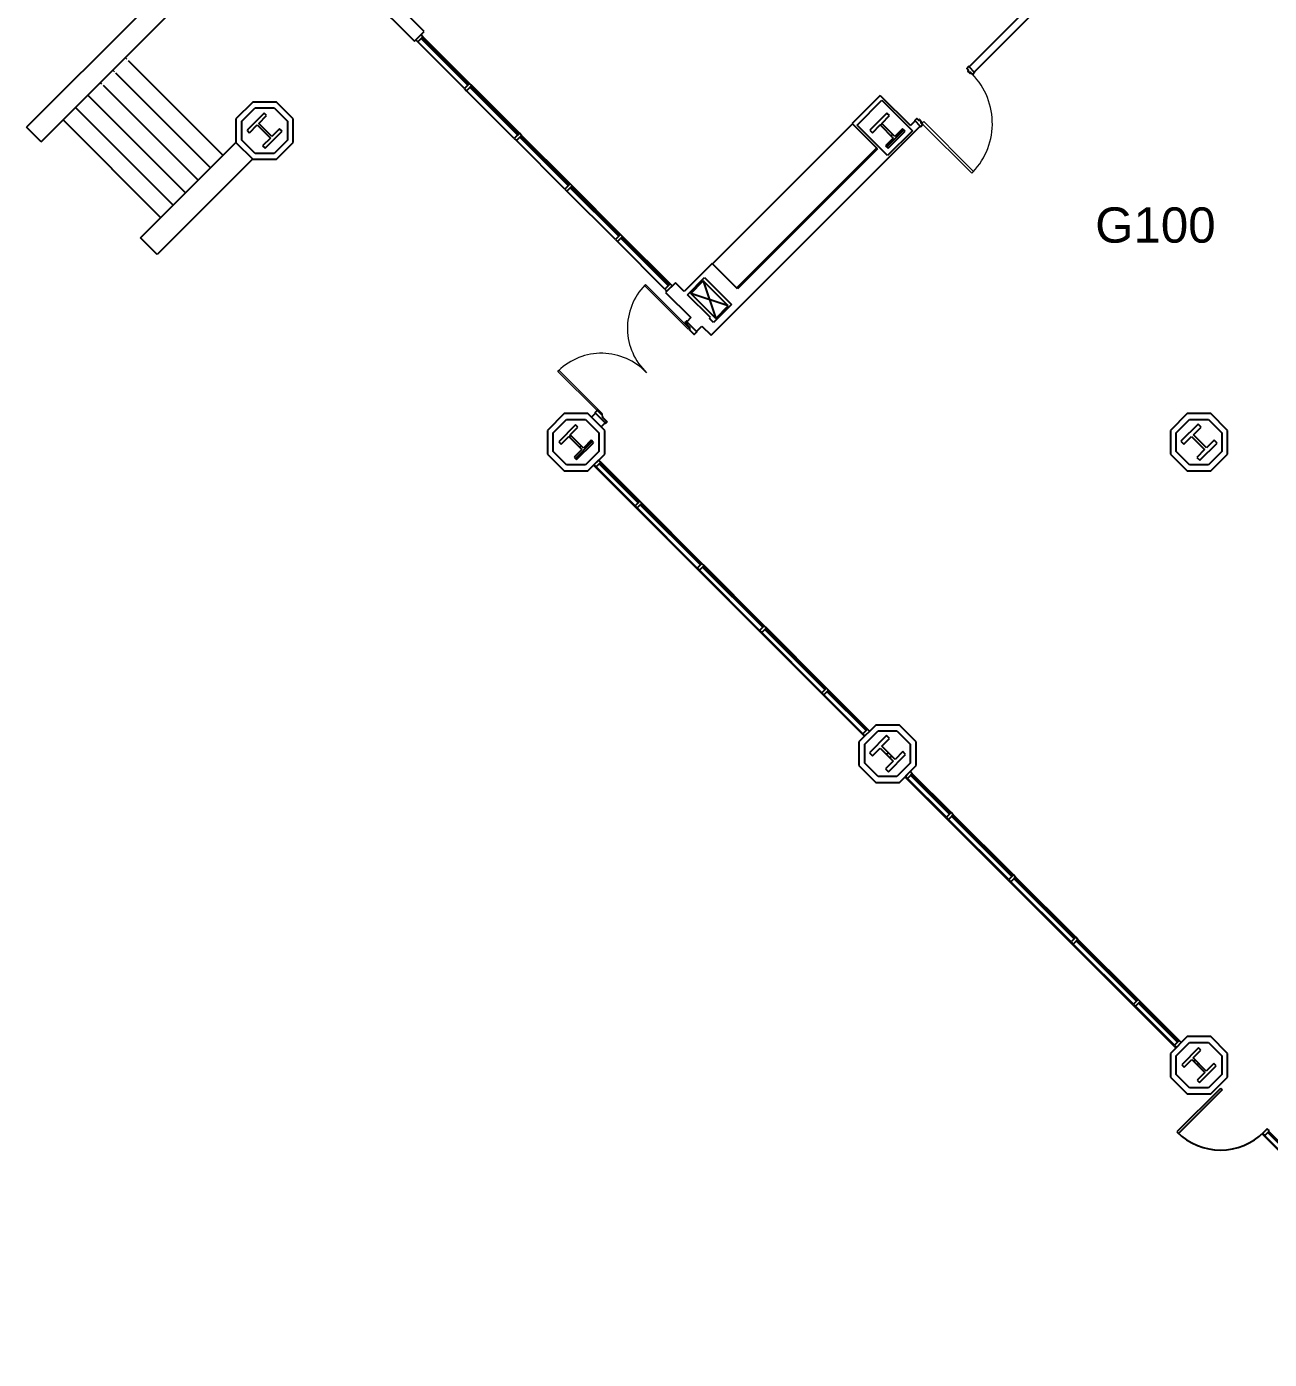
# Model space of a CAD drawing. Header units: inches. Extents: x -115 to 5677, y -261 to 4726.
# Drawn here: x 261 to 1108, y 617 to 1525 of the extents above; entities that cross this region are included whole.
import ezdxf

# ---------------------------------------------------------------- set-up
doc = ezdxf.new("R2010")
doc.units = ezdxf.units.IN
doc.header["$LTSCALE"] = 96
doc.header["$MEASUREMENT"] = 0
for name, color, linetype in [('A-ANNO-ROOM', 4, 'CONTINUOUS'), ('A-COLS', 5, 'CONTINUOUS'), ('A-DOOR', 2, 'CONTINUOUS'), ('A-FLOR-CASE', 3, 'CONTINUOUS'), ('A-FLOR-STRS', 2, 'CONTINUOUS'), ('A-GLAZ', 2, 'CONTINUOUS'), ('A-GLAZ-SILL', 1, 'CONTINUOUS'), ('A-SHAFT', 1, 'CONTINUOUS'), ('A-WALL-FULL', 6, 'CONTINUOUS')]:
    doc.layers.add(name, color=color, linetype=linetype)
doc.layers.add('A-FLOR-STRS-1', color=55, linetype='CONTINUOUS', lineweight=13)
doc.layers.add('A-GLAZ-CWMG-2', color=3, linetype='CONTINUOUS', lineweight=9)
doc.styles.add('ARIAL', font='arial.ttf')

# ---------------------------------------------------------------- blocks, each defined once
blk = doc.blocks.new('Counter Top - 24_ Depth-7348958-ABSWR_AR_GL')
at = {"layer": 'A-FLOR-CASE'}
for p, q in [((87.61, -0.75), (-47.26, -0.75)), ((-47.26, -24), (87.61, -24))]:
    blk.add_line(p, q, dxfattribs=at)

msp = doc.modelspace()

# ---------------------------------------------------------------- hatches: boundary and pattern name
at = {"layer": 'A-COLS'}
h = msp.add_hatch(dxfattribs=at)
h.set_pattern_fill('FP_188', color=256, angle=-135, style=0, pattern_type=2)
h.set_pattern_definition([(45, (-3238.246, -167.171), (-9.503515, 9.503515), []), (45, (-3238.247, -152.77), (-9.503515, 9.503515), [])])
h.paths.add_polyline_path([(847.96, 1441.74), (859.56, 1453.33), (857.81, 1455.08), (852.56, 1449.83), (843.68, 1458.71), (848.93, 1463.96), (847.18, 1465.71), (835.59, 1454.11), (837.33, 1452.37), (842.59, 1457.62), (851.47, 1448.74), (846.21, 1443.48), (846.89, 1442.81)], flags=0)
h = msp.add_hatch(dxfattribs=at)
h.set_pattern_fill('FP_187', color=256, angle=-135, style=0, pattern_type=2)
h.set_pattern_definition([(45, (-3238.246, -167.171), (-9.503515, 9.503515), []), (45, (-3238.247, -152.77), (-9.503515, 9.503515), [])])
h.paths.add_polyline_path([(635.76, 1229.82), (647.21, 1241.27), (645.62, 1242.87), (640.39, 1237.64), (631.49, 1246.54), (636.72, 1251.77), (635.12, 1253.36), (623.67, 1241.91), (625.26, 1240.31), (630.49, 1245.54), (639.39, 1236.65), (634.16, 1231.42)], flags=0)
h = msp.add_hatch(dxfattribs=at)
h.set_pattern_fill('FP_175', color=256, angle=-135, style=0, pattern_type=2)
h.set_pattern_definition([(45, (-3238.246, -167.171), (-9.503515, 9.503515), []), (45, (-3238.247, -152.77), (-9.503515, 9.503515), [])])
h.paths.add_polyline_path([(848.17, 1017.12), (859.91, 1028.86), (857.9, 1030.87), (852.65, 1025.63), (843.74, 1034.54), (848.99, 1039.78), (846.97, 1041.8), (835.23, 1030.06), (837.25, 1028.05), (842.49, 1033.29), (851.4, 1024.38), (846.16, 1019.14)], flags=0)
h = msp.add_hatch(dxfattribs=at)
h.set_pattern_fill('FP_164', color=256, angle=-135, style=0, pattern_type=2)
h.set_pattern_definition([(45, (-3238.246, -167.171), (-9.503515, 9.503515), []), (45, (-3238.247, -152.77), (-9.503515, 9.503515), [])])
h.paths.add_polyline_path([(1060.02, 805.55), (1071.48, 817.01), (1069.88, 818.61), (1064.65, 813.38), (1055.75, 822.27), (1060.98, 827.5), (1059.39, 829.1), (1047.93, 817.65), (1049.53, 816.05), (1054.76, 821.28), (1063.65, 812.38), (1058.42, 807.15)], flags=0)

# ---------------------------------------------------------------- linework, layer by layer
for p, q in [((422.92, 1465.71), (411.32, 1454.11)), ((419.41, 1458.71), (424.67, 1463.96)), ((424.67, 1463.96), (422.92, 1465.71)), ((847.18, 1465.71), (835.59, 1454.11)), ((843.68, 1458.71), (848.93, 1463.96)), ((848.93, 1463.96), (847.18, 1465.71)), ((411.32, 1454.11), (413.07, 1452.37)), ((413.07, 1452.37), (418.32, 1457.62)), ((418.32, 1457.62), (427.2, 1448.74)), ((428.29, 1449.83), (419.41, 1458.71)), ((423.7, 1441.74), (435.29, 1453.33)), ((433.55, 1455.08), (428.29, 1449.83)), ((435.29, 1453.33), (433.55, 1455.08)), ((835.59, 1454.11), (837.33, 1452.37)), ((837.33, 1452.37), (842.59, 1457.62)), ((842.59, 1457.62), (851.47, 1448.74)), ((852.56, 1449.83), (843.68, 1458.71)), ((847.96, 1441.74), (859.56, 1453.33)), ((857.81, 1455.08), (852.56, 1449.83)), ((859.56, 1453.33), (857.81, 1455.08)), ((427.2, 1448.74), (421.95, 1443.48)), ((421.95, 1443.48), (423.7, 1441.74)), ((851.47, 1448.74), (846.21, 1443.48)), ((846.21, 1443.48), (847.96, 1441.74)), ((635.12, 1253.36), (623.67, 1241.91)), ((636.72, 1251.77), (635.12, 1253.36)), ((1059.1, 1253.93), (1047.36, 1242.19)), ((1061.12, 1251.92), (1059.1, 1253.93)), ((625.26, 1240.31), (630.49, 1245.54)), ((630.49, 1245.54), (639.39, 1236.65)), ((631.49, 1246.54), (636.72, 1251.77)), ((640.39, 1237.64), (631.49, 1246.54)), ((1049.38, 1240.18), (1054.62, 1245.42)), ((1054.62, 1245.42), (1063.53, 1236.51)), ((1055.88, 1246.67), (1061.12, 1251.92)), ((1064.78, 1237.76), (1055.88, 1246.67)), ((623.67, 1241.91), (625.26, 1240.31)), ((639.39, 1236.65), (634.16, 1231.42)), ((635.76, 1229.82), (647.21, 1241.27)), ((645.62, 1242.87), (640.39, 1237.64)), ((647.21, 1241.27), (645.62, 1242.87)), ((1047.36, 1242.19), (1049.38, 1240.18)), ((1063.53, 1236.51), (1058.29, 1231.27)), ((1060.31, 1229.25), (1072.04, 1240.99)), ((1070.03, 1243.01), (1064.78, 1237.76)), ((1072.04, 1240.99), (1070.03, 1243.01)), ((634.16, 1231.42), (635.76, 1229.82)), ((1058.29, 1231.27), (1060.31, 1229.25)), ((846.97, 1041.8), (835.23, 1030.06)), ((843.74, 1034.54), (848.99, 1039.78)), ((848.99, 1039.78), (846.97, 1041.8)), ((835.23, 1030.06), (837.25, 1028.05)), ((837.25, 1028.05), (842.49, 1033.29)), ((842.49, 1033.29), (851.4, 1024.38)), ((852.65, 1025.63), (843.74, 1034.54)), ((848.17, 1017.12), (859.91, 1028.86)), ((857.9, 1030.87), (852.65, 1025.63)), ((859.91, 1028.86), (857.9, 1030.87)), ((851.4, 1024.38), (846.16, 1019.14)), ((846.16, 1019.14), (848.17, 1017.12)), ((1059.39, 829.1), (1047.93, 817.65)), ((1055.75, 822.27), (1060.98, 827.5)), ((1060.98, 827.5), (1059.39, 829.1)), ((1047.93, 817.65), (1049.53, 816.05)), ((1049.53, 816.05), (1054.76, 821.28)), ((1054.76, 821.28), (1063.65, 812.38)), ((1064.65, 813.38), (1055.75, 822.27)), ((1060.02, 805.55), (1071.48, 817.01)), ((1069.88, 818.61), (1064.65, 813.38)), ((1071.48, 817.01), (1069.88, 818.61)), ((1063.65, 812.38), (1058.42, 807.15)), ((1058.42, 807.15), (1060.02, 805.55))]:
    msp.add_line(p, q, dxfattribs=at)
at = {"layer": 'A-DOOR'}
for p, q in [((901.49, 1496.06), (902.81, 1497.39)), ((902.66, 1494.8), (901.49, 1495.97)), ((902.86, 1497.34), (901.53, 1496.02)), ((901.53, 1496.02), (902.7, 1494.85)), ((902.28, 1494.38), (902.66, 1494.76)), ((903.79, 1492.79), (902.28, 1494.29)), ((902.7, 1494.71), (902.33, 1494.34)), ((902.33, 1494.34), (903.83, 1492.84)), ((903.12, 1497.08), (902.86, 1497.34)), ((902.9, 1497.39), (903.17, 1497.12)), ((903.17, 1497.12), (903.12, 1497.08)), ((903.83, 1492.84), (904.21, 1493.21)), ((904.25, 1493.17), (903.88, 1492.79)), ((905.47, 1492), (904.3, 1493.17)), ((904.34, 1493.21), (905.51, 1492.04)), ((905.51, 1492.04), (906.84, 1493.37)), ((906.88, 1493.32), (905.55, 1492)), ((906.57, 1493.63), (906.62, 1493.68)), ((906.84, 1493.37), (906.57, 1493.63)), ((906.62, 1493.68), (906.88, 1493.41)), ((866.13, 1460.71), (867.46, 1462.03)), ((867.5, 1461.99), (866.18, 1460.66)), ((868.67, 1460.82), (867.5, 1461.99)), ((867.55, 1462.03), (868.72, 1460.86)), ((868.76, 1460.86), (869.14, 1461.24)), ((869.18, 1461.19), (868.81, 1460.82)), ((870.69, 1459.69), (869.18, 1461.19)), ((869.23, 1461.24), (870.73, 1459.73)), ((866.4, 1460.35), (866.13, 1460.62)), ((866.18, 1460.66), (866.44, 1460.4)), ((866.44, 1460.4), (866.4, 1460.35)), ((869.85, 1456.91), (869.89, 1456.95)), ((870.11, 1456.64), (869.85, 1456.91)), ((869.89, 1456.95), (870.16, 1456.68)), ((870.16, 1456.68), (871.48, 1458.01)), ((871.53, 1457.97), (870.2, 1456.64)), ((870.31, 1459.31), (870.69, 1459.69)), ((871.48, 1458.01), (870.31, 1459.18)), ((870.73, 1459.65), (870.35, 1459.27)), ((870.35, 1459.23), (871.53, 1458.05)), ((710.53, 1323.93), (709.64, 1323.04)), ((709.64, 1322.95), (712.84, 1319.75)), ((709.69, 1323), (710.57, 1323.88)), ((712.89, 1319.8), (709.69, 1323)), ((710.57, 1323.88), (710.84, 1323.62)), ((710.88, 1323.66), (710.61, 1323.93)), ((710.84, 1323.62), (710.88, 1323.66)), ((712.84, 1319.71), (712.47, 1319.33)), ((712.47, 1319.24), (713.14, 1318.57)), ((712.51, 1319.29), (712.89, 1319.66)), ((713.23, 1318.57), (712.51, 1319.29)), ((713.14, 1318.57), (712.7, 1318.13)), ((712.7, 1318.04), (715.87, 1314.87)), ((712.74, 1318.09), (713.23, 1318.57)), ((715.92, 1314.91), (712.74, 1318.09)), ((717.73, 1316.72), (715.92, 1314.91)), ((715.96, 1314.87), (717.77, 1316.68)), ((717.51, 1317.03), (717.46, 1316.99)), ((717.46, 1316.99), (717.73, 1316.72)), ((717.77, 1316.77), (717.51, 1317.03)), ((650.2, 1263.6), (648.39, 1261.79)), ((648.39, 1261.7), (648.65, 1261.43)), ((648.43, 1261.74), (650.24, 1263.56)), ((648.7, 1261.48), (648.43, 1261.74)), ((648.65, 1261.43), (648.7, 1261.48)), ((653.65, 1259.18), (653.28, 1258.8)), ((653.28, 1258.67), (656.48, 1255.47)), ((653.32, 1258.76), (653.7, 1259.13)), ((656.52, 1255.51), (653.32, 1258.71)), ((655.33, 1254.85), (655.28, 1254.81)), ((655.28, 1254.81), (655.55, 1254.54)), ((655.59, 1254.58), (655.33, 1254.85)), ((656.48, 1255.47), (655.59, 1254.58)), ((655.64, 1254.54), (656.52, 1255.42)), ((1074.38, 801.59), (1044.68, 771.9)), ((1075.44, 800.53), (1045.74, 770.84)), ((1074.38, 801.59), (1075.44, 800.53)), ((1044.68, 771.9), (1045.74, 770.84))]:
    msp.add_line(p, q, dxfattribs=at)
at = {"layer": 'A-DOOR', "lineweight": 9}
for p, q in [((872.19, 1459.87), (870.95, 1458.63)), ((904.89, 1424.69), (871.53, 1458.05)), ((906.13, 1425.93), (872.19, 1459.87)), ((906.13, 1425.93), (904.89, 1424.69)), ((682.01, 1348.27), (682.72, 1348.99)), ((682.01, 1348.27), (711.71, 1318.57)), ((712.42, 1319.29), (682.72, 1348.99)), ((711.71, 1318.57), (712.42, 1319.29)), ((623.07, 1289.85), (623.78, 1290.57)), ((623.07, 1289.85), (649.77, 1263.15)), ((653.48, 1260.87), (623.78, 1290.57)), ((649.8, 1263.11), (652.76, 1260.15)), ((650.24, 1263.56), (653.42, 1260.38)), ((653.47, 1260.42), (650.29, 1263.6)), ((653.21, 1260.6), (652.76, 1260.15)), ((653.42, 1260.38), (652.94, 1259.89)), ((652.94, 1259.89), (653.65, 1259.18)), ((653.03, 1259.89), (653.47, 1260.33)), ((653.7, 1259.22), (653.03, 1259.89)), ((653.48, 1260.87), (653.25, 1260.64))]:
    msp.add_line(p, q, dxfattribs=at)
at = {"layer": 'A-DOOR'}
for centre, radius, start, end in [((902.86, 1497.34), 0.0625, 45, 135), ((901.53, 1496.02), 0.0625, 135, 225), ((902.33, 1494.34), 0.0625, 135, 225), ((902.64, 1494.78), 0.0313, 315, 45), ((902.64, 1494.78), 0.0937, 315, 45), ((903.83, 1492.84), 0.0625, 225, 315), ((904.27, 1493.14), 0.0938, 45, 135), ((904.27, 1493.14), 0.0313, 45, 135), ((905.51, 1492.04), 0.0625, 225, 315), ((906.84, 1493.37), 0.0625, 315, 45), ((867.5, 1461.99), 0.0625, 45, 135), ((869.18, 1461.19), 0.0625, 45, 135), ((866.18, 1460.66), 0.0625, 135, 225), ((868.74, 1460.88), 0.0937, 225, 315), ((868.74, 1460.88), 0.0312, 225, 315), ((870.16, 1456.68), 0.0625, 225, 315), ((870.38, 1459.25), 0.0937, 135, 225), ((870.38, 1459.25), 0.0312, 135, 225), ((870.69, 1459.69), 0.0625, 315, 45), ((871.48, 1458.01), 0.0625, 315, 45), ((709.69, 1323), 0.0625, 135, 225), ((710.57, 1323.88), 0.0625, 45, 135), ((712.51, 1319.29), 0.0625, 135, 225), ((712.74, 1318.09), 0.0625, 135, 225), ((712.82, 1319.73), 0.0313, 315, 45), ((712.82, 1319.73), 0.0937, 315, 45), ((717.73, 1316.72), 0.0625, 315, 45), ((715.92, 1314.91), 0.0625, 225, 315), ((648.43, 1261.74), 0.0625, 135, 225), ((650.24, 1263.56), 0.0625, 45, 135), ((653.34, 1258.74), 0.0937, 135, 225), ((653.34, 1258.74), 0.0313, 135, 225), ((653.65, 1259.18), 0.0625, 315, 45), ((655.59, 1254.58), 0.0625, 225, 315), ((656.48, 1255.47), 0.0625, 315, 45), ((1074.38, 801.59), 42, 225, 315)]:
    msp.add_arc(centre, radius, start, end, dxfattribs=at)
at = {"layer": 'A-DOOR', "lineweight": 9}
for centre, radius, start, end in [((870.95, 1458.63), 48, 316.58937, 47.08937), ((712.42, 1319.29), 42, 135.87859, 226.37859), ((652.76, 1260.15), 42, 43.62141, 134.12141), ((653.42, 1260.38), 0.0625, 315, 45)]:
    msp.add_arc(centre, radius, start, end, dxfattribs=at)
at = {"layer": 'A-FLOR-STRS'}
for p, q in [((394.93, 1436.96), (330.5, 1501.39)), ((386.44, 1428.47), (321.96, 1492.96)), ((377.96, 1419.99), (313.51, 1484.44)), ((369.47, 1411.5), (302.96, 1478.01)), ((360.98, 1403.02), (294.48, 1469.52)), ((285.99, 1461.04), (352.5, 1394.53)), ((352.5, 1394.53), (285.99, 1461.04))]:
    msp.add_line(p, q, dxfattribs=at)
at = {"layer": 'A-FLOR-STRS-1'}
for p, q in [((329.48, 1502.4), (328.42, 1503.46)), ((321.06, 1493.86), (319.93, 1494.98)), ((312.53, 1485.41), (311.45, 1486.49))]:
    msp.add_line(p, q, dxfattribs=at)
at = {"layer": 'A-GLAZ'}
for p, q in [((530.61, 1517.19), (529.9, 1516.48)), ((529.9, 1516.48), (561.72, 1484.66)), ((562.43, 1485.37), (530.61, 1517.19)), ((561.72, 1484.66), (562.43, 1485.37)), ((563.85, 1483.95), (563.14, 1483.25)), ((563.14, 1483.25), (595.67, 1450.72)), ((596.37, 1451.43), (563.85, 1483.95)), ((595.67, 1450.72), (596.37, 1451.43)), ((597.79, 1450.01), (597.08, 1449.3)), ((597.08, 1449.3), (630.08, 1416.31)), ((630.78, 1417.01), (597.79, 1450.01)), ((630.08, 1416.31), (630.78, 1417.01)), ((632.2, 1415.6), (631.49, 1414.89)), ((631.49, 1414.89), (664.49, 1381.89)), ((665.2, 1382.6), (632.2, 1415.6)), ((664.49, 1381.89), (665.2, 1382.6)), ((666.61, 1381.19), (665.9, 1380.48)), ((665.9, 1380.48), (698.2, 1348.19)), ((698.9, 1348.9), (666.61, 1381.19)), ((698.2, 1348.19), (698.9, 1348.9)), ((651.88, 1227.63), (651.17, 1226.92)), ((651.17, 1226.92), (677.69, 1200.4)), ((678.4, 1201.11), (651.88, 1227.63)), ((677.69, 1200.4), (678.4, 1201.11)), ((679.81, 1199.7), (679.1, 1198.99)), ((679.1, 1198.99), (720.12, 1157.98)), ((720.82, 1158.68), (679.81, 1199.7)), ((720.12, 1157.98), (720.82, 1158.68)), ((722.24, 1157.27), (721.53, 1156.56)), ((721.53, 1156.56), (762.54, 1115.55)), ((763.25, 1116.26), (722.24, 1157.27)), ((762.54, 1115.55), (763.25, 1116.26)), ((764.66, 1114.84), (763.96, 1114.14)), ((763.96, 1114.14), (804.97, 1073.12)), ((805.68, 1073.83), (764.66, 1114.84)), ((804.97, 1073.12), (805.68, 1073.83)), ((807.09, 1072.42), (806.38, 1071.71)), ((806.38, 1071.71), (832.9, 1045.19)), ((833.61, 1045.9), (807.09, 1072.42)), ((832.9, 1045.19), (833.61, 1045.9)), ((864.01, 1015.49), (863.31, 1014.79)), ((863.31, 1014.79), (889.82, 988.27)), ((890.53, 988.98), (864.01, 1015.49)), ((889.82, 988.27), (890.53, 988.98)), ((891.94, 987.56), (891.24, 986.86)), ((891.24, 986.86), (932.25, 945.84)), ((932.96, 946.55), (891.94, 987.56)), ((932.25, 945.84), (932.96, 946.55)), ((934.37, 945.14), (933.66, 944.43)), ((933.66, 944.43), (974.67, 903.42)), ((975.38, 904.12), (934.37, 945.14)), ((974.67, 903.42), (975.38, 904.12)), ((976.8, 902.71), (976.09, 902)), ((976.09, 902), (1017.1, 860.99)), ((1017.81, 861.7), (976.8, 902.71)), ((1017.1, 860.99), (1017.81, 861.7)), ((1019.22, 860.28), (1018.52, 859.58)), ((1018.52, 859.58), (1045.03, 833.06)), ((1045.74, 833.77), (1019.22, 860.28)), ((1045.03, 833.06), (1045.74, 833.77)), ((1106.55, 771.54), (1107.26, 772.25)), ((1107.26, 772.25), (1106.55, 771.54)), ((1106.55, 771.54), (1144.38, 733.71)), ((1145.09, 734.42), (1107.26, 772.25))]:
    msp.add_line(p, q, dxfattribs=at)
at = {"layer": 'A-GLAZ-CWMG-2'}
for p, q in [((649.05, 1224.8), (651.17, 1226.92)), ((651.88, 1227.63), (652.23, 1227.98)), ((861.18, 1012.67), (863.31, 1014.79)), ((864.01, 1015.49), (864.37, 1015.85))]:
    msp.add_line(p, q, dxfattribs=at)
at = {"layer": 'A-GLAZ-SILL'}
for p, q in [((562.96, 1485.9), (531.14, 1517.72)), ((559.43, 1482.36), (527.61, 1514.18)), ((593.37, 1448.42), (560.84, 1480.95)), ((596.9, 1451.96), (564.38, 1484.48)), ((627.78, 1414.01), (594.78, 1447.01)), ((631.32, 1417.54), (598.32, 1450.54)), ((665.73, 1383.13), (632.73, 1416.13)), ((662.19, 1379.6), (629.19, 1412.59)), ((699.43, 1349.43), (667.14, 1381.72)), ((695.9, 1345.89), (663.61, 1378.18)), ((678.75, 1201.46), (652.23, 1227.98)), ((675.57, 1198.28), (649.05, 1224.8)), ((721.18, 1159.04), (680.16, 1200.05)), ((717.99, 1155.85), (676.98, 1196.87)), ((760.42, 1113.43), (719.41, 1154.44)), ((763.6, 1116.61), (722.59, 1157.62)), ((802.85, 1071), (761.84, 1112.01)), ((806.03, 1074.18), (765.02, 1115.2)), ((833.96, 1046.25), (807.44, 1072.77)), ((830.78, 1043.07), (804.26, 1069.59)), ((887.7, 986.15), (861.18, 1012.67)), ((890.88, 989.33), (864.37, 1015.85)), ((930.13, 943.72), (889.11, 984.74)), ((933.31, 946.9), (892.3, 987.92)), ((975.74, 904.48), (934.72, 945.49)), ((972.55, 901.3), (931.54, 942.31)), ((1014.98, 858.87), (973.97, 899.88)), ((1018.16, 862.05), (977.15, 903.06)), ((1042.91, 830.94), (1016.39, 857.46)), ((1046.09, 834.12), (1019.58, 860.64)), ((1256.46, 617.39), (1103.01, 770.84))]:
    msp.add_line(p, q, dxfattribs=at)
at = {"layer": 'A-SHAFT'}
for p, q in [((722.06, 1351.37), (730.55, 1325.91)), ((739.03, 1334.4), (713.58, 1342.88))]:
    msp.add_line(p, q, dxfattribs=at)
at = {"layer": 'A-WALL-FULL'}
for p, q in [((906.62, 1493.68), (1273.96, 1861.02)), ((454.1, 1585.92), (525.31, 1514.71)), ((531.94, 1521.34), (470.1, 1583.18)), ((944.98, 1538.93), (903.17, 1497.12)), ((336.46, 1531.31), (261.23, 1456.07)), ((271.13, 1446.17), (357.1, 1532.14)), ((525.31, 1514.71), (531.94, 1521.34)), ((526.19, 1515.6), (527.61, 1514.18)), ((527.61, 1514.18), (531.14, 1517.72)), ((531.14, 1517.72), (529.73, 1519.13)), ((903.17, 1497.12), (906.62, 1493.68)), ((415.23, 1473.22), (403.81, 1461.8)), ((431.39, 1473.22), (415.23, 1473.22)), ((442.81, 1461.8), (431.39, 1473.22)), ((842.62, 1477.77), (823.53, 1458.67)), ((826.8, 1457.52), (843.77, 1474.49)), ((842.62, 1477.77), (863.22, 1457.17)), ((843.77, 1474.49), (864.54, 1453.72)), ((403.81, 1461.8), (403.81, 1445.65)), ((407.81, 1460.14), (416.89, 1469.22)), ((416.89, 1469.22), (429.73, 1469.22)), ((429.73, 1469.22), (438.81, 1460.14)), ((442.81, 1445.65), (442.81, 1461.8)), ((271.13, 1446.17), (261.23, 1456.07)), ((407.81, 1447.3), (407.81, 1460.14)), ((438.81, 1460.14), (438.81, 1447.3)), ((790.47, 1377.53), (869.85, 1456.91)), ((840.77, 1441.44), (823.53, 1458.67)), ((847.57, 1436.75), (826.8, 1457.52)), ((864.54, 1453.72), (847.57, 1436.75)), ((866.4, 1460.35), (863.22, 1457.17)), ((869.85, 1456.91), (866.4, 1460.35)), ((338.76, 1380.79), (403.71, 1445.74)), ((403.81, 1445.65), (415.23, 1434.22)), ((416.89, 1438.22), (407.81, 1447.3)), ((438.81, 1447.3), (429.73, 1438.22)), ((431.39, 1434.22), (442.81, 1445.65)), ((415.02, 1434.43), (350.07, 1369.48)), ((415.23, 1434.22), (431.39, 1434.22)), ((429.73, 1438.22), (416.89, 1438.22)), ((840.77, 1441.44), (745.4, 1346.07)), ((350.07, 1369.48), (338.76, 1380.79)), ((727.36, 1314.42), (790.47, 1377.53)), ((728.16, 1363.3), (709.07, 1344.21)), ((745.4, 1346.07), (728.16, 1363.3)), ((711.28, 1342), (722.94, 1353.67)), ((722.94, 1353.67), (741.33, 1335.28)), ((703.06, 1350.22), (696.43, 1343.59)), ((696.43, 1343.59), (713.62, 1326.4)), ((709.07, 1344.21), (703.06, 1350.22)), ((713.58, 1342.88), (722.06, 1351.37)), ((739.03, 1334.4), (722.06, 1351.37)), ((726.88, 1326.4), (711.28, 1342)), ((730.55, 1325.91), (713.58, 1342.88)), ((741.33, 1335.28), (729.04, 1323)), ((730.55, 1325.91), (739.03, 1334.4)), ((713.62, 1326.4), (710.88, 1323.66)), ((726.26, 1325.78), (726.88, 1326.4)), ((729.04, 1323), (726.26, 1325.78)), ((710.88, 1323.66), (717.51, 1317.03)), ((717.51, 1317.03), (721.13, 1320.65)), ((721.13, 1320.65), (727.36, 1314.42)), ((627.36, 1261.09), (615.94, 1249.67)), ((619.94, 1248.01), (629.02, 1257.09)), ((643.52, 1261.09), (627.36, 1261.09)), ((629.02, 1257.09), (641.86, 1257.09)), ((641.86, 1257.09), (650.94, 1248.01)), ((654.94, 1249.67), (643.52, 1261.09)), ((1051.63, 1261.09), (1040.2, 1249.67)), ((1044.2, 1248.01), (1053.28, 1257.09)), ((1067.78, 1261.09), (1051.63, 1261.09)), ((1053.28, 1257.09), (1066.12, 1257.09)), ((1066.12, 1257.09), (1075.2, 1248.01)), ((1079.2, 1249.67), (1067.78, 1261.09)), ((615.94, 1249.67), (615.94, 1233.51)), ((619.94, 1235.17), (619.94, 1248.01)), ((650.94, 1248.01), (650.94, 1235.17)), ((654.94, 1233.51), (654.94, 1249.67)), ((1040.2, 1249.67), (1040.2, 1233.51)), ((1044.2, 1235.17), (1044.2, 1248.01)), ((1075.2, 1248.01), (1075.2, 1235.17)), ((1079.2, 1233.51), (1079.2, 1249.67)), ((629.02, 1226.09), (619.94, 1235.17)), ((650.94, 1235.17), (641.86, 1226.09)), ((1053.28, 1226.09), (1044.2, 1235.17)), ((1075.2, 1235.17), (1066.12, 1226.09)), ((615.94, 1233.51), (627.36, 1222.09)), ((641.86, 1226.09), (629.02, 1226.09)), ((643.52, 1222.09), (654.94, 1233.51)), ((647.29, 1225.86), (831.84, 1041.31)), ((1040.2, 1233.51), (1051.63, 1222.09)), ((1066.12, 1226.09), (1053.28, 1226.09)), ((1067.78, 1222.09), (1079.2, 1233.51)), ((627.36, 1222.09), (643.52, 1222.09)), ((1051.63, 1222.09), (1067.78, 1222.09)), ((839.49, 1048.96), (828.07, 1037.54)), ((832.07, 1035.88), (841.15, 1044.96)), ((855.65, 1048.96), (839.49, 1048.96)), ((841.15, 1044.96), (853.99, 1044.96)), ((853.99, 1044.96), (863.07, 1035.88)), ((867.07, 1037.54), (855.65, 1048.96)), ((828.07, 1037.54), (828.07, 1021.38)), ((832.07, 1023.04), (832.07, 1035.88)), ((863.07, 1035.88), (863.07, 1023.04)), ((867.07, 1021.38), (867.07, 1037.54)), ((828.07, 1021.38), (839.49, 1009.96)), ((841.15, 1013.96), (832.07, 1023.04)), ((863.07, 1023.04), (853.99, 1013.96)), ((855.65, 1009.96), (867.07, 1021.38)), ((839.49, 1009.96), (855.65, 1009.96)), ((853.99, 1013.96), (841.15, 1013.96)), ((859.42, 1013.73), (1043.97, 829.18)), ((1051.63, 836.83), (1040.2, 825.4)), ((1067.78, 836.83), (1051.63, 836.83)), ((1079.2, 825.4), (1067.78, 836.83)), ((1044.2, 823.75), (1053.28, 832.83)), ((1053.28, 832.83), (1066.12, 832.83)), ((1066.12, 832.83), (1075.2, 823.75)), ((1040.2, 825.4), (1040.2, 809.25)), ((1044.2, 810.91), (1044.2, 823.75)), ((1075.2, 823.75), (1075.2, 810.91)), ((1079.2, 809.25), (1079.2, 825.4)), ((1040.2, 809.25), (1051.63, 797.83)), ((1053.28, 801.83), (1044.2, 810.91)), ((1075.2, 810.91), (1066.12, 801.83)), ((1067.78, 797.83), (1079.2, 809.25)), ((1066.12, 801.83), (1053.28, 801.83)), ((1051.63, 797.83), (1067.78, 797.83)), ((1102.63, 770.52), (1256.1, 617.05))]:
    msp.add_line(p, q, dxfattribs=at)
at = {"layer": 'A-WALL-FULL', "extrusion": (0, 0, -1)}
for p, q in [((562.96, 1485.9), (559.43, 1482.36)), ((559.43, 1482.36), (560.84, 1480.95)), ((560.84, 1480.95), (564.38, 1484.48)), ((564.38, 1484.48), (562.96, 1485.9)), ((596.9, 1451.96), (593.37, 1448.42)), ((593.37, 1448.42), (594.78, 1447.01)), ((594.78, 1447.01), (598.32, 1450.54)), ((598.32, 1450.54), (596.9, 1451.96)), ((631.32, 1417.54), (627.78, 1414.01)), ((629.19, 1412.59), (632.73, 1416.13)), ((632.73, 1416.13), (631.32, 1417.54)), ((627.78, 1414.01), (629.19, 1412.59)), ((665.73, 1383.13), (662.19, 1379.6)), ((662.19, 1379.6), (663.61, 1378.18)), ((663.61, 1378.18), (667.14, 1381.72)), ((667.14, 1381.72), (665.73, 1383.13)), ((699.43, 1349.43), (695.9, 1345.89)), ((695.9, 1345.89), (697.31, 1344.48)), ((697.31, 1344.48), (700.85, 1348.01)), ((700.85, 1348.01), (699.43, 1349.43)), ((650.82, 1229.39), (647.64, 1226.21)), ((647.64, 1226.21), (649.05, 1224.8)), ((649.05, 1224.8), (652.23, 1227.98)), ((652.23, 1227.98), (650.82, 1229.39)), ((678.75, 1201.46), (675.57, 1198.28)), ((675.57, 1198.28), (676.98, 1196.87)), ((676.98, 1196.87), (680.16, 1200.05)), ((680.16, 1200.05), (678.75, 1201.46)), ((721.18, 1159.04), (717.99, 1155.85)), ((717.99, 1155.85), (719.41, 1154.44)), ((719.41, 1154.44), (722.59, 1157.62)), ((722.59, 1157.62), (721.18, 1159.04)), ((763.6, 1116.61), (760.42, 1113.43)), ((765.02, 1115.2), (763.6, 1116.61)), ((760.42, 1113.43), (761.84, 1112.01)), ((761.84, 1112.01), (765.02, 1115.2)), ((806.03, 1074.18), (802.85, 1071)), ((802.85, 1071), (804.26, 1069.59)), ((804.26, 1069.59), (807.44, 1072.77)), ((807.44, 1072.77), (806.03, 1074.18)), ((833.96, 1046.25), (830.78, 1043.07)), ((835.37, 1044.84), (833.96, 1046.25)), ((830.78, 1043.07), (832.19, 1041.66)), ((862.95, 1017.26), (859.77, 1014.08)), ((864.37, 1015.85), (862.95, 1017.26)), ((859.77, 1014.08), (861.18, 1012.67)), ((861.18, 1012.67), (864.37, 1015.85)), ((890.88, 989.33), (887.7, 986.15)), ((892.3, 987.92), (890.88, 989.33)), ((887.7, 986.15), (889.11, 984.74)), ((889.11, 984.74), (892.3, 987.92)), ((933.31, 946.9), (930.13, 943.72)), ((931.54, 942.31), (934.72, 945.49)), ((934.72, 945.49), (933.31, 946.9)), ((930.13, 943.72), (931.54, 942.31)), ((975.74, 904.48), (972.55, 901.3)), ((972.55, 901.3), (973.97, 899.88)), ((973.97, 899.88), (977.15, 903.06)), ((977.15, 903.06), (975.74, 904.48)), ((1018.16, 862.05), (1014.98, 858.87)), ((1014.98, 858.87), (1016.39, 857.46)), ((1016.39, 857.46), (1019.58, 860.64)), ((1019.58, 860.64), (1018.16, 862.05)), ((1046.09, 834.12), (1042.91, 830.94)), ((1042.91, 830.94), (1044.32, 829.53)), ((1047.51, 832.71), (1046.09, 834.12)), ((1106.2, 774.02), (1103.01, 770.84)), ((1104.43, 769.42), (1107.61, 772.6)), ((1107.61, 772.6), (1106.2, 774.02)), ((1103.01, 770.84), (1104.43, 769.42))]:
    msp.add_line(p, q, dxfattribs=at)
at = {"layer": 'A-WALL-FULL'}
for points in [[(648.65, 1261.43), (645.91, 1258.69)], [(648.65, 1261.43), (655.28, 1254.81), (652.54, 1252.07)]]:
    msp.add_lwpolyline(points, dxfattribs=at)

# ---------------------------------------------------------------- block references
at = {"layer": 'A-WALL-FULL', "rotation": 225.0000000000008}
msp.add_blockref('Counter Top - 24_ Depth-7348958-ABSWR_AR_GL', (807.35, 1408.02), dxfattribs=at)

# ---------------------------------------------------------------- texts
at = {"layer": 'A-ANNO-ROOM', "style": 'ARIAL'}
msp.add_text('G100', height=24, dxfattribs=at).set_placement((989, 1377.48))

doc.saveas('drawing.dxf')
